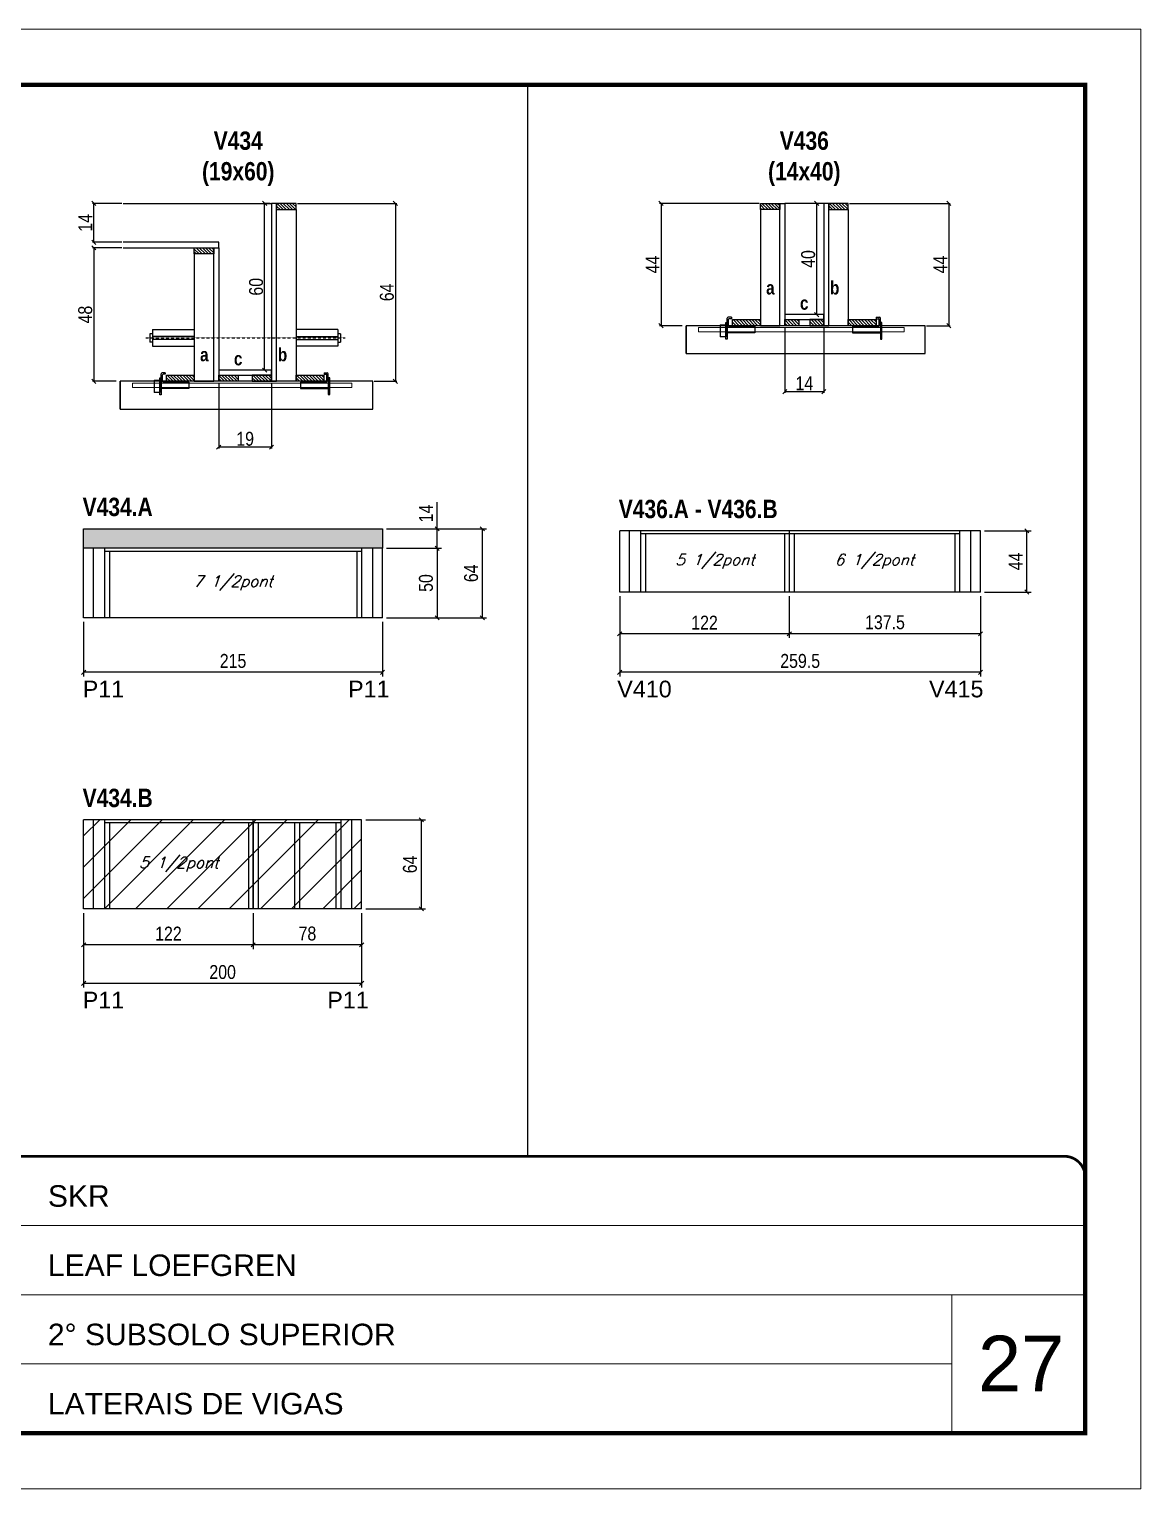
# Model space of a CAD drawing. Extents: x 3309 to 9590, y -2522 to 15424.
# Drawn here: x 7178 to 7978, y 6666 to 7716 of the extents above; entities that cross this region are included whole.
import ezdxf

# ---------------------------------------------------------------- set-up
doc = ezdxf.new("R2010")
doc.units = 0
for name, pattern in [('CONTINUO', [0]), ('DASHED', [0.75, 0.5, -0.25]), ('HIDDEN', [0.375, 0.25, -0.125])]:
    doc.linetypes.add(name, pattern=pattern)
for name, color, linetype in [('5', 5, 'Continuous'), ('barrote', 251, 'Continuous'), ('COTA', 241, 'Continuous'), ('detalhes', 4, 'Continuous'), ('NOMENCLATURA', 7, 'Continuous'), ('Painéis', 200, 'Continuous'), ('presilha', 1, 'Continuous'), ('SARR_2.2x10', 60, 'Continuous'), ('SARR_2.2x7', 40, 'Continuous'), ('SARR_3.5x7', 81, 'Continuous'), ('TENSOR', 3, 'Continuous'), ('texto', 7, 'Continuous')]:
    doc.layers.add(name, color=color, linetype=linetype)
for name, color, linetype, lineweight in [('CARIMBO', 255, 'Continuous', 9), ('CONCRETO', 251, 'Continuous', 25), ('Folhas', 255, 'Continuous', 9), ('Hachura', 251, 'Continuous', 9), ('SARRAFO DE PRESSAO', 251, 'DASHED', 9), ('SCO-___-LAJ', 2, 'Continuous', 0)]:
    doc.layers.add(name, color=color, linetype=linetype, lineweight=lineweight)
doc.styles.add('ARIAL', font='arial.ttf')
doc.styles.add('COTA TECNICA', font='techl___.ttf', dxfattribs={"height": 10})
doc.styles.add('COTA TECNICA 2X', font='techl___.ttf', dxfattribs={"height": 10})
doc.styles.add('Romans', font='romans.shx')
doc.styles.get("Standard").update_dxf_attribs({"font": 'arial.ttf'})
doc.styles.add('TECNICA', font='techb___.ttf', dxfattribs={"height": 10})
doc.dimstyles.new('PAINEL', dxfattribs={"dimtxt": 10, "dimasz": 3, "dimexe": 3, "dimexo": 3, "dimgap": 3, "dimtad": 1, "dimdec": 1, "dimzin": 12, "dimdsep": 46, "dimtxsty": 'COTA TECNICA', "dimblk1": 'OBLIQUE', "dimblk2": 'OBLIQUE', "dimsah": 1, "dimcen": 0.9, "dimclrd": 4, "dimclre": 4, "dimclrt": 240, "dimadec": 1, "dimazin": 3, "dimtfac": 1, "dimtdec": 1, "dimtmove": 0, "dimatfit": 3, "dimfxl": 1, "dimtolj": 1, "dimtzin": 12, "dimarcsym": 0})
doc.dimstyles.new('SECAO', dxfattribs={"dimscale": 0.333333, "dimtxt": 5, "dimasz": 9, "dimexe": 3, "dimexo": 3, "dimgap": 3, "dimtad": 1, "dimdec": 1, "dimlfac": 0.5, "dimzin": 12, "dimdsep": 46, "dimtxsty": 'COTA TECNICA 2X', "dimblk1": 'OBLIQUE', "dimblk2": 'OBLIQUE', "dimsah": 1, "dimcen": 0.9, "dimclrd": 4, "dimclre": 4, "dimclrt": 240, "dimadec": 1, "dimazin": 3, "dimtfac": 1, "dimtdec": 1, "dimtmove": 0, "dimatfit": 3, "dimfxl": 1, "dimtolj": 1, "dimtzin": 12, "dimarcsym": 0})
pattern_1 = [(135, (40550.0773, -116049.0389), (-1.122532015, -1.122532015), [])]

# ---------------------------------------------------------------- blocks, each defined once
blk = doc.blocks.new('9999999999')
at = {"color": 30, "linetype": 'CONTINUO'}
for p, q in [((98564.6, 34379.6), (99584, 34379.6)), ((98564.6, 34329.8), (99488, 34329.8)), ((99584, 34329.8), (99488, 34329.8)), ((99488, 34329.8), (99488, 34230.2)), ((98564.6, 34280), (99488, 34280))]:
    blk.add_line(p, q, dxfattribs=at)
at = {"color": 30, "linetype": 'CONTINUO', "const_width": 2}
blk.add_lwpolyline([(99584, 34230.2), (99584, 34414.4, 0.414214), (99569, 34429.4), (98229, 34429.4, 0.414214), (98214, 34414.4), (98214, 34245.2, 0.414214), (98229, 34230.2), (99584, 34230.2)], format="xyb", dxfattribs=at)
at = {"layer": 'Folhas'}
blk.add_lwpolyline([(98139, 34190.2), (99624, 34190.2), (99624, 35240.2), (98139, 35240.2)], close=True, dxfattribs=at)
at = {"layer": 'Folhas', "color": 30, "const_width": 3}
blk.add_lwpolyline([(98214, 34230.2), (99584, 34230.2), (99584, 35200.2), (98214, 35200.2)], close=True, dxfattribs=at)
at = {"color": 7, "linetype": 'Continuous', "ltscale": 5, "style": 'ARIAL'}
for s, height, p in [('SKR', 15.48, (98837.7, 34393.1)), ('LEAF LOEFGREN', 15.483, (98837.7, 34343.3)), ('2° SUBSOLO SUPERIOR', 15.483, (98837.7, 34293.5)), ('LATERAIS DE VIGAS', 15.483, (98837.7, 34243.7))]:
    blk.add_text(s, height=height, dxfattribs=at).set_placement(p)
blk = doc.blocks.new('_Oblique')
at = {"color": 0, "linetype": 'ByBlock', "lineweight": -2}
blk.add_line((-0.5, -0.5), (0.5, 0.5), dxfattribs=at)
blk = doc.blocks.new('*D1604')
at = {"layer": 'COTA', "color": 4, "lineweight": -2, "transparency": 16777216}
for p, q in [((7314.5, 7462.1), (7314.5, 7414.7)), ((7352.5, 7462.1), (7352.5, 7414.7)), ((7352.5, 7415.7), (7314.5, 7415.7))]:
    blk.add_line(p, q, dxfattribs=at)
at = {"layer": 'Defpoints', "color": 0, "transparency": 16777216}
for p in [(7314.5, 7463.1), (7352.5, 7463.1), (7314.5, 7415.7)]:
    blk.add_point(p, dxfattribs=at)
at = {"layer": 'COTA', "color": 4, "lineweight": -2, "transparency": 16777216, "xscale": 3, "yscale": 3, "zscale": 3, "rotation": 180}
blk.add_blockref('_Oblique', (7314.5, 7415.7), dxfattribs=at)
at = {"layer": 'COTA', "color": 4, "lineweight": -2, "transparency": 16777216, "xscale": 3, "yscale": 3, "zscale": 3}
blk.add_blockref('_Oblique', (7352.5, 7415.7), dxfattribs=at)
at = {"layer": 'COTA', "color": 240, "transparency": 16777216, "insert": (7333.5, 7421.7), "char_height": 10, "attachment_point": 5, "style": 'COTA TECNICA 2X'}
blk.add_mtext('\\A1;19', dxfattribs=at)
blk = doc.blocks.new('PRESILHA METÁLICA 1')
at = {"layer": 'presilha'}
for p, q in [((7.5, 10.6), (7.5, 19.9)), ((12, 21), (8.6, 21)), ((9, 11.6), (9, 18.9)), ((12, 19.5), (9.6, 19.5)), ((12, 21), (12, 19.5)), ((0, 13), (6, 13)), ((0, 13), (0, 0)), ((6, 0), (0, 0)), ((6, 15.5), (7.5, 15.5)), ((6, -2.5), (6, 15.5)), ((6, 13), (6, 0)), ((7.5, 15.5), (7.5, -2.5)), ((37.5, 4.1), (7.5, 4.1)), ((37.5, 11), (9.6, 11)), ((37.5, 11), (37.5, 4.1)), ((7.5, -2.5), (6, -2.5))]:
    blk.add_line(p, q, dxfattribs=at)
for centre, radius, start, end in [((8.6, 19.9), 1.14, 90, 180), ((9.6, 18.9), 0.57, 90, 180), ((9.6, 11.6), 0.57, 180, 270)]:
    blk.add_arc(centre, radius, start, end, dxfattribs=at)
blk = doc.blocks.new('PRESILHA METÁLICA 2')
at = {"layer": 'presilha'}
for p, q in [((-5.2, 23.5), (-5.2, 22)), ((-5.2, 23.5), (-1.9, 23.5)), ((-5.2, 22), (-2.8, 22)), ((-2.2, 14.1), (-2.2, 21.4)), ((0.8, 18), (-0.8, 18)), ((-0.8, 18), (-0.8, 0)), ((-0.8, 14.6), (-0.8, 22.4)), ((0.8, 0), (0.8, 18)), ((-30.8, 13.5), (-30.8, 6.6)), ((-30.8, 13.5), (-2.8, 13.5)), ((-30.8, 6.6), (-0.8, 6.6)), ((-0.8, 0), (0.8, 0))]:
    blk.add_line(p, q, dxfattribs=at)
for centre, radius, start, end in [((-2.8, 21.4), 0.57, 0, 90), ((-1.9, 22.4), 1.14, 0, 90), ((-2.8, 14.1), 0.57, 270, 0)]:
    blk.add_arc(centre, radius, start, end, dxfattribs=at)
blk = doc.blocks.new('*D1605')
at = {"layer": 'COTA', "color": 4, "lineweight": -2, "transparency": 16777216}
for p, q in [((7371.1, 7591.1), (7442.6, 7591.1)), ((7441.6, 7591.1), (7441.6, 7463.1)), ((7426.4, 7463.1), (7442.6, 7463.1))]:
    blk.add_line(p, q, dxfattribs=at)
at = {"layer": 'Defpoints', "color": 0, "transparency": 16777216}
for p in [(7370.1, 7591.1), (7425.4, 7463.1), (7441.6, 7463.1)]:
    blk.add_point(p, dxfattribs=at)
at = {"layer": 'COTA', "color": 4, "lineweight": -2, "transparency": 16777216, "xscale": 3, "yscale": 3, "zscale": 3}
for p, rotation in [((7441.6, 7591.1), 90), ((7441.6, 7463.1), 270)]:
    blk.add_blockref('_Oblique', p, dxfattribs=dict(at, rotation=rotation))
at = {"layer": 'COTA', "color": 240, "transparency": 16777216, "insert": (7435.5, 7527.1), "char_height": 10, "attachment_point": 5, "rotation": 90, "style": 'COTA TECNICA 2X'}
blk.add_mtext('\\A1;64', dxfattribs=at)
blk = doc.blocks.new('*D1606')
at = {"layer": 'COTA', "color": 4, "lineweight": -2, "transparency": 16777216}
for p, q in [((7244.8, 7559.1), (7223.6, 7559.1)), ((7224.6, 7559.1), (7224.6, 7463.1)), ((7240.7, 7463.1), (7223.6, 7463.1))]:
    blk.add_line(p, q, dxfattribs=at)
at = {"layer": 'Defpoints', "color": 0, "transparency": 16777216}
for p in [(7245.8, 7559.1, 0), (7224.6, 7463.1), (7241.7, 7463.1)]:
    blk.add_point(p, dxfattribs=at)
at = {"layer": 'COTA', "color": 4, "lineweight": -2, "transparency": 16777216, "xscale": 3, "yscale": 3, "zscale": 3}
for p, rotation in [((7224.6, 7559.1), 90), ((7224.6, 7463.1), 270)]:
    blk.add_blockref('_Oblique', p, dxfattribs=dict(at, rotation=rotation))
at = {"layer": 'COTA', "color": 240, "transparency": 16777216, "insert": (7218.5, 7511.1), "char_height": 10, "attachment_point": 5, "rotation": 90, "style": 'COTA TECNICA 2X'}
blk.add_mtext('\\A1;48', dxfattribs=at)
blk = doc.blocks.new('*D1599')
at = {"layer": 'COTA', "color": 4, "lineweight": -2, "transparency": 16777216}
for p, q in [((7351.5, 7591.1), (7346.5, 7591.1)), ((7347.5, 7471.1), (7347.5, 7591.1)), ((7351.5, 7471.1), (7346.5, 7471.1))]:
    blk.add_line(p, q, dxfattribs=at)
at = {"layer": 'Defpoints', "color": 0, "transparency": 16777216}
for p in [(7347.5, 7591.1), (7352.5, 7591.1), (7352.5, 7471.1)]:
    blk.add_point(p, dxfattribs=at)
at = {"layer": 'COTA', "color": 4, "lineweight": -2, "transparency": 16777216, "xscale": 3, "yscale": 3, "zscale": 3}
for p, rotation in [((7347.5, 7591.1), 90), ((7347.5, 7471.1), 270)]:
    blk.add_blockref('_Oblique', p, dxfattribs=dict(at, rotation=rotation))
at = {"layer": 'COTA', "color": 240, "transparency": 16777216, "insert": (7341.4, 7531.1), "char_height": 10, "attachment_point": 5, "rotation": 90, "style": 'COTA TECNICA 2X'}
blk.add_mtext('\\A1;60', dxfattribs=at)
blk = doc.blocks.new('*D1600')
at = {"layer": 'COTA', "color": 4, "lineweight": -2, "transparency": 16777216}
for p, q in [((7244.8, 7591.1), (7223.6, 7591.1)), ((7224.6, 7563.1), (7224.6, 7591.1)), ((7244.8, 7563.1), (7223.6, 7563.1))]:
    blk.add_line(p, q, dxfattribs=at)
at = {"layer": 'Defpoints', "color": 0, "transparency": 16777216}
for p in [(7224.6, 7591.1), (7245.8, 7591.1), (7245.8, 7563.1)]:
    blk.add_point(p, dxfattribs=at)
at = {"layer": 'COTA', "color": 4, "lineweight": -2, "transparency": 16777216, "xscale": 3, "yscale": 3, "zscale": 3}
for p, rotation in [((7224.6, 7591.1), 90), ((7224.6, 7563.1), 270)]:
    blk.add_blockref('_Oblique', p, dxfattribs=dict(at, rotation=rotation))
at = {"layer": 'COTA', "color": 240, "transparency": 16777216, "insert": (7218.5, 7577.1), "char_height": 10, "attachment_point": 5, "rotation": 90, "style": 'COTA TECNICA 2X'}
blk.add_mtext('\\A1;14', dxfattribs=at)
blk = doc.blocks.new('*D1601')
at = {"layer": 'COTA', "color": 4, "linetype": 'ByBlock', "lineweight": -2, "transparency": 16777216}
for p, q in [((7217.3, 7290), (7217.3, 7250.8)), ((7432.3, 7290), (7432.3, 7250.8)), ((7432.3, 7253.8), (7217.3, 7253.8))]:
    blk.add_line(p, q, dxfattribs=at)
at = {"layer": 'Defpoints', "color": 0, "linetype": 'ByBlock', "transparency": 16777216}
for p in [(7217.3, 7293), (7432.3, 7293), (7217.3, 7253.8)]:
    blk.add_point(p, dxfattribs=at)
at = {"layer": 'COTA', "color": 4, "linetype": 'ByBlock', "lineweight": -2, "transparency": 16777216, "xscale": 3, "yscale": 3, "zscale": 3, "rotation": 180}
blk.add_blockref('_Oblique', (7217.3, 7253.8), dxfattribs=at)
at = {"layer": 'COTA', "color": 4, "linetype": 'ByBlock', "lineweight": -2, "transparency": 16777216, "xscale": 3, "yscale": 3, "zscale": 3}
blk.add_blockref('_Oblique', (7432.3, 7253.8), dxfattribs=at)
at = {"layer": 'COTA', "color": 240, "linetype": 'ByBlock', "transparency": 16777216, "insert": (7324.8, 7261.9), "char_height": 10, "attachment_point": 5, "style": 'COTA TECNICA'}
blk.add_mtext('\\A1;215', dxfattribs=at)
blk = doc.blocks.new('*D1607')
at = {"layer": 'COTA', "color": 4, "lineweight": -2, "transparency": 16777216}
for p, q in [((7435.3, 7343), (7474.7, 7343)), ((7471.7, 7343), (7471.7, 7293)), ((7435.3, 7293), (7474.7, 7293))]:
    blk.add_line(p, q, dxfattribs=at)
at = {"layer": 'Defpoints', "color": 0, "transparency": 16777216}
for p in [(7432.3, 7343), (7432.3, 7293), (7471.7, 7293)]:
    blk.add_point(p, dxfattribs=at)
at = {"layer": 'COTA', "color": 4, "lineweight": -2, "transparency": 16777216, "xscale": 3, "yscale": 3, "zscale": 3}
for p, rotation in [((7471.7, 7343), 90), ((7471.7, 7293), 270)]:
    blk.add_blockref('_Oblique', p, dxfattribs=dict(at, rotation=rotation))
at = {"layer": 'COTA', "color": 240, "transparency": 16777216, "insert": (7463.6, 7318), "char_height": 10, "attachment_point": 5, "rotation": 90, "style": 'COTA TECNICA'}
blk.add_mtext('\\A1;50', dxfattribs=at)
blk = doc.blocks.new('*D1602')
at = {"layer": 'COTA', "color": 4, "linetype": 'ByBlock', "lineweight": -2, "transparency": 16777216}
for p, q in [((7339.3, 7080.6), (7339.3, 7054.7)), ((7417.3, 7080.6), (7417.3, 7054.7)), ((7417.3, 7057.7), (7339.3, 7057.7))]:
    blk.add_line(p, q, dxfattribs=at)
at = {"layer": 'Defpoints', "color": 0, "linetype": 'ByBlock', "transparency": 16777216}
for p in [(7339.3, 7083.6), (7417.3, 7083.6), (7339.3, 7057.7)]:
    blk.add_point(p, dxfattribs=at)
at = {"layer": 'COTA', "color": 4, "linetype": 'ByBlock', "lineweight": -2, "transparency": 16777216, "xscale": 3, "yscale": 3, "zscale": 3, "rotation": 180}
blk.add_blockref('_Oblique', (7339.3, 7057.7), dxfattribs=at)
at = {"layer": 'COTA', "color": 4, "linetype": 'ByBlock', "lineweight": -2, "transparency": 16777216, "xscale": 3, "yscale": 3, "zscale": 3}
blk.add_blockref('_Oblique', (7417.3, 7057.7), dxfattribs=at)
at = {"layer": 'COTA', "color": 240, "linetype": 'ByBlock', "transparency": 16777216, "insert": (7378.3, 7065.8), "char_height": 10, "attachment_point": 5, "style": 'COTA TECNICA'}
blk.add_mtext('\\A1;78', dxfattribs=at)
blk = doc.blocks.new('*D1603')
at = {"layer": 'COTA', "color": 4, "linetype": 'ByBlock', "lineweight": -2, "transparency": 16777216}
for p, q in [((7217.3, 7080.6), (7217.3, 7054.7)), ((7339.3, 7080.6), (7339.3, 7054.7)), ((7339.3, 7057.7), (7217.3, 7057.7))]:
    blk.add_line(p, q, dxfattribs=at)
at = {"layer": 'Defpoints', "color": 0, "linetype": 'ByBlock', "transparency": 16777216}
for p in [(7217.3, 7083.6), (7339.3, 7083.6), (7217.3, 7057.7)]:
    blk.add_point(p, dxfattribs=at)
at = {"layer": 'COTA', "color": 4, "linetype": 'ByBlock', "lineweight": -2, "transparency": 16777216, "xscale": 3, "yscale": 3, "zscale": 3, "rotation": 180}
blk.add_blockref('_Oblique', (7217.3, 7057.7), dxfattribs=at)
at = {"layer": 'COTA', "color": 4, "linetype": 'ByBlock', "lineweight": -2, "transparency": 16777216, "xscale": 3, "yscale": 3, "zscale": 3}
blk.add_blockref('_Oblique', (7339.3, 7057.7), dxfattribs=at)
at = {"layer": 'COTA', "color": 240, "linetype": 'ByBlock', "transparency": 16777216, "insert": (7278.3, 7065.8), "char_height": 10, "attachment_point": 5, "style": 'COTA TECNICA'}
blk.add_mtext('\\A1;122', dxfattribs=at)
blk = doc.blocks.new('*D1608')
at = {"layer": 'COTA', "color": 4, "linetype": 'ByBlock', "lineweight": -2, "transparency": 16777216}
for p, q in [((7217.3, 7080.6), (7217.3, 7027)), ((7417.3, 7080.6), (7417.3, 7027)), ((7417.3, 7030), (7217.3, 7030))]:
    blk.add_line(p, q, dxfattribs=at)
at = {"layer": 'Defpoints', "color": 0, "linetype": 'ByBlock', "transparency": 16777216}
for p in [(7217.3, 7083.6), (7417.3, 7083.6), (7217.3, 7030)]:
    blk.add_point(p, dxfattribs=at)
at = {"layer": 'COTA', "color": 4, "linetype": 'ByBlock', "lineweight": -2, "transparency": 16777216, "xscale": 3, "yscale": 3, "zscale": 3, "rotation": 180}
blk.add_blockref('_Oblique', (7217.3, 7030), dxfattribs=at)
at = {"layer": 'COTA', "color": 4, "linetype": 'ByBlock', "lineweight": -2, "transparency": 16777216, "xscale": 3, "yscale": 3, "zscale": 3}
blk.add_blockref('_Oblique', (7417.3, 7030), dxfattribs=at)
at = {"layer": 'COTA', "color": 240, "linetype": 'ByBlock', "transparency": 16777216, "insert": (7317.3, 7038.1), "char_height": 10, "attachment_point": 5, "style": 'COTA TECNICA'}
blk.add_mtext('\\A1;200', dxfattribs=at)
blk = doc.blocks.new('*D1609')
at = {"layer": 'COTA', "color": 4, "lineweight": -2, "transparency": 16777216}
for p, q in [((7420.3, 7147.6), (7463.2, 7147.6)), ((7460.2, 7147.6), (7460.2, 7083.6)), ((7420.3, 7083.6), (7463.2, 7083.6))]:
    blk.add_line(p, q, dxfattribs=at)
at = {"layer": 'Defpoints', "color": 0, "transparency": 16777216}
for p in [(7417.3, 7147.6), (7417.3, 7083.6), (7460.2, 7083.6)]:
    blk.add_point(p, dxfattribs=at)
at = {"layer": 'COTA', "color": 4, "lineweight": -2, "transparency": 16777216, "xscale": 3, "yscale": 3, "zscale": 3}
for p, rotation in [((7460.2, 7147.6), 90), ((7460.2, 7083.6), 270)]:
    blk.add_blockref('_Oblique', p, dxfattribs=dict(at, rotation=rotation))
at = {"layer": 'COTA', "color": 240, "transparency": 16777216, "insert": (7452.1, 7115.6), "char_height": 10, "attachment_point": 5, "rotation": 90, "style": 'COTA TECNICA'}
blk.add_mtext('\\A1;64', dxfattribs=at)
blk = doc.blocks.new('*D1610')
at = {"layer": 'COTA', "color": 4, "lineweight": -2, "transparency": 16777216}
for p, q in [((7471.7, 7357), (7471.7, 7376.1)), ((7435.3, 7357), (7474.7, 7357)), ((7471.7, 7343), (7471.7, 7357)), ((7435.3, 7343), (7474.7, 7343))]:
    blk.add_line(p, q, dxfattribs=at)
at = {"layer": 'Defpoints', "color": 0, "transparency": 16777216}
for p in [(7432.3, 7357), (7471.7, 7357), (7432.3, 7343)]:
    blk.add_point(p, dxfattribs=at)
at = {"layer": 'COTA', "color": 4, "lineweight": -2, "transparency": 16777216, "xscale": 3, "yscale": 3, "zscale": 3}
for p, rotation in [((7471.7, 7357), 90), ((7471.7, 7343), 270)]:
    blk.add_blockref('_Oblique', p, dxfattribs=dict(at, rotation=rotation))
at = {"layer": 'COTA', "color": 240, "transparency": 16777216, "insert": (7463.6, 7368), "char_height": 10, "attachment_point": 5, "rotation": 90, "style": 'COTA TECNICA'}
blk.add_mtext('\\A1;14', dxfattribs=at)
blk = doc.blocks.new('*D1611')
at = {"layer": 'COTA', "color": 4, "lineweight": -2, "transparency": 16777216}
for p, q in [((7435.3, 7357), (7507.2, 7357)), ((7504.2, 7293), (7504.2, 7357)), ((7435.3, 7293), (7507.2, 7293))]:
    blk.add_line(p, q, dxfattribs=at)
at = {"layer": 'Defpoints', "color": 0, "transparency": 16777216}
for p in [(7432.3, 7357), (7504.2, 7357), (7432.3, 7293)]:
    blk.add_point(p, dxfattribs=at)
at = {"layer": 'COTA', "color": 4, "lineweight": -2, "transparency": 16777216, "xscale": 3, "yscale": 3, "zscale": 3}
for p, rotation in [((7504.2, 7357), 90), ((7504.2, 7293), 270)]:
    blk.add_blockref('_Oblique', p, dxfattribs=dict(at, rotation=rotation))
at = {"layer": 'COTA', "color": 240, "transparency": 16777216, "insert": (7496.1, 7325), "char_height": 10, "attachment_point": 5, "rotation": 90, "style": 'COTA TECNICA'}
blk.add_mtext('\\A1;64', dxfattribs=at)
blk = doc.blocks.new('*D1612')
at = {"layer": 'COTA', "color": 4, "lineweight": -2, "transparency": 16777216}
for p, q in [((7703.2, 7591.1), (7631.7, 7591.1)), ((7632.7, 7591.1), (7632.7, 7503.1)), ((7648, 7503.1), (7631.7, 7503.1))]:
    blk.add_line(p, q, dxfattribs=at)
at = {"layer": 'Defpoints', "color": 0, "transparency": 16777216}
for p in [(7704.2, 7591.1), (7632.7, 7503.1), (7649, 7503.1)]:
    blk.add_point(p, dxfattribs=at)
at = {"layer": 'COTA', "color": 4, "lineweight": -2, "transparency": 16777216, "xscale": 3, "yscale": 3, "zscale": 3}
for p, rotation in [((7632.7, 7591.1), 90), ((7632.7, 7503.1), 270)]:
    blk.add_blockref('_Oblique', p, dxfattribs=dict(at, rotation=rotation))
at = {"layer": 'COTA', "color": 240, "transparency": 16777216, "insert": (7626.6, 7547.1), "char_height": 10, "attachment_point": 5, "rotation": 90, "style": 'COTA TECNICA 2X'}
blk.add_mtext('\\A1;44', dxfattribs=at)
blk = doc.blocks.new('*D1613')
at = {"layer": 'COTA', "color": 4, "lineweight": -2, "transparency": 16777216}
for p, q in [((7768.4, 7591.1), (7840.7, 7591.1)), ((7839.7, 7591.1), (7839.7, 7503.1)), ((7823.6, 7503.1), (7840.7, 7503.1))]:
    blk.add_line(p, q, dxfattribs=at)
at = {"layer": 'Defpoints', "color": 0, "transparency": 16777216}
for p in [(7767.4, 7591.1), (7822.6, 7503.1), (7839.7, 7503.1)]:
    blk.add_point(p, dxfattribs=at)
at = {"layer": 'COTA', "color": 4, "lineweight": -2, "transparency": 16777216, "xscale": 3, "yscale": 3, "zscale": 3}
for p, rotation in [((7839.7, 7591.1), 90), ((7839.7, 7503.1), 270)]:
    blk.add_blockref('_Oblique', p, dxfattribs=dict(at, rotation=rotation))
at = {"layer": 'COTA', "color": 240, "transparency": 16777216, "insert": (7833.6, 7547.1), "char_height": 10, "attachment_point": 5, "rotation": 90, "style": 'COTA TECNICA 2X'}
blk.add_mtext('\\A1;44', dxfattribs=at)
blk = doc.blocks.new('*D1614')
at = {"layer": 'COTA', "color": 4, "lineweight": -2, "transparency": 16777216}
for p, q in [((7748.8, 7591.1), (7743.7, 7591.1)), ((7744.7, 7511.1), (7744.7, 7591.1)), ((7748.8, 7511.1), (7743.7, 7511.1))]:
    blk.add_line(p, q, dxfattribs=at)
at = {"layer": 'Defpoints', "color": 0, "transparency": 16777216}
for p in [(7744.7, 7591.1), (7749.8, 7591.1), (7749.8, 7511.1)]:
    blk.add_point(p, dxfattribs=at)
at = {"layer": 'COTA', "color": 4, "lineweight": -2, "transparency": 16777216, "xscale": 3, "yscale": 3, "zscale": 3}
for p, rotation in [((7744.7, 7591.1), 90), ((7744.7, 7511.1), 270)]:
    blk.add_blockref('_Oblique', p, dxfattribs=dict(at, rotation=rotation))
at = {"layer": 'COTA', "color": 240, "transparency": 16777216, "insert": (7738.6, 7551.1), "char_height": 10, "attachment_point": 5, "rotation": 90, "style": 'COTA TECNICA 2X'}
blk.add_mtext('\\A1;40', dxfattribs=at)
blk = doc.blocks.new('*D1615')
at = {"layer": 'COTA', "color": 4, "linetype": 'ByBlock', "lineweight": -2, "transparency": 16777216}
for p, q in [((7725, 7308.5), (7725, 7278.5)), ((7862.5, 7308.5), (7862.5, 7278.5)), ((7862.5, 7281.5), (7725, 7281.5))]:
    blk.add_line(p, q, dxfattribs=at)
at = {"layer": 'Defpoints', "color": 0, "linetype": 'ByBlock', "transparency": 16777216}
for p in [(7725, 7311.5), (7862.5, 7311.5), (7725, 7281.5)]:
    blk.add_point(p, dxfattribs=at)
at = {"layer": 'COTA', "color": 4, "linetype": 'ByBlock', "lineweight": -2, "transparency": 16777216, "xscale": 3, "yscale": 3, "zscale": 3, "rotation": 180}
blk.add_blockref('_Oblique', (7725, 7281.5), dxfattribs=at)
at = {"layer": 'COTA', "color": 4, "linetype": 'ByBlock', "lineweight": -2, "transparency": 16777216, "xscale": 3, "yscale": 3, "zscale": 3}
blk.add_blockref('_Oblique', (7862.5, 7281.5), dxfattribs=at)
at = {"layer": 'COTA', "color": 240, "linetype": 'ByBlock', "transparency": 16777216, "insert": (7793.8, 7289.7), "char_height": 10, "attachment_point": 5, "style": 'COTA TECNICA'}
blk.add_mtext('\\A1;137.5', dxfattribs=at)
blk = doc.blocks.new('*D1616')
at = {"layer": 'COTA', "color": 4, "linetype": 'ByBlock', "lineweight": -2, "transparency": 16777216}
for p, q in [((7603, 7308.5), (7603, 7278.5)), ((7725, 7308.5), (7725, 7278.5)), ((7725, 7281.5), (7603, 7281.5))]:
    blk.add_line(p, q, dxfattribs=at)
at = {"layer": 'Defpoints', "color": 0, "linetype": 'ByBlock', "transparency": 16777216}
for p in [(7603, 7311.5), (7725, 7311.5), (7603, 7281.5)]:
    blk.add_point(p, dxfattribs=at)
at = {"layer": 'COTA', "color": 4, "linetype": 'ByBlock', "lineweight": -2, "transparency": 16777216, "xscale": 3, "yscale": 3, "zscale": 3, "rotation": 180}
blk.add_blockref('_Oblique', (7603, 7281.5), dxfattribs=at)
at = {"layer": 'COTA', "color": 4, "linetype": 'ByBlock', "lineweight": -2, "transparency": 16777216, "xscale": 3, "yscale": 3, "zscale": 3}
blk.add_blockref('_Oblique', (7725, 7281.5), dxfattribs=at)
at = {"layer": 'COTA', "color": 240, "linetype": 'ByBlock', "transparency": 16777216, "insert": (7664, 7289.5), "char_height": 10, "attachment_point": 5, "style": 'COTA TECNICA'}
blk.add_mtext('\\A1;122', dxfattribs=at)
blk = doc.blocks.new('*D1617')
at = {"layer": 'COTA', "color": 4, "linetype": 'ByBlock', "lineweight": -2, "transparency": 16777216}
for p, q in [((7603, 7308.5), (7603, 7250.8)), ((7862.5, 7308.5), (7862.5, 7250.8)), ((7862.5, 7253.8), (7603, 7253.8))]:
    blk.add_line(p, q, dxfattribs=at)
at = {"layer": 'Defpoints', "color": 0, "linetype": 'ByBlock', "transparency": 16777216}
for p in [(7603, 7311.5), (7862.5, 7311.5), (7603, 7253.8)]:
    blk.add_point(p, dxfattribs=at)
at = {"layer": 'COTA', "color": 4, "linetype": 'ByBlock', "lineweight": -2, "transparency": 16777216, "xscale": 3, "yscale": 3, "zscale": 3, "rotation": 180}
blk.add_blockref('_Oblique', (7603, 7253.8), dxfattribs=at)
at = {"layer": 'COTA', "color": 4, "linetype": 'ByBlock', "lineweight": -2, "transparency": 16777216, "xscale": 3, "yscale": 3, "zscale": 3}
blk.add_blockref('_Oblique', (7862.5, 7253.8), dxfattribs=at)
at = {"layer": 'COTA', "color": 240, "linetype": 'ByBlock', "transparency": 16777216, "insert": (7732.8, 7261.9), "char_height": 10, "attachment_point": 5, "style": 'COTA TECNICA'}
blk.add_mtext('\\A1;259.5', dxfattribs=at)
blk = doc.blocks.new('*D1618')
at = {"layer": 'COTA', "color": 4, "lineweight": -2, "transparency": 16777216}
for p, q in [((7865.5, 7355.5), (7898.9, 7355.5)), ((7895.9, 7311.5), (7895.9, 7355.5)), ((7865.5, 7311.5), (7898.9, 7311.5))]:
    blk.add_line(p, q, dxfattribs=at)
at = {"layer": 'Defpoints', "color": 0, "transparency": 16777216}
for p in [(7862.5, 7355.5), (7895.9, 7355.5), (7862.5, 7311.5)]:
    blk.add_point(p, dxfattribs=at)
at = {"layer": 'COTA', "color": 4, "lineweight": -2, "transparency": 16777216, "xscale": 3, "yscale": 3, "zscale": 3}
for p, rotation in [((7895.9, 7355.5), 90), ((7895.9, 7311.5), 270)]:
    blk.add_blockref('_Oblique', p, dxfattribs=dict(at, rotation=rotation))
at = {"layer": 'COTA', "color": 240, "transparency": 16777216, "insert": (7887.8, 7333.5), "char_height": 10, "attachment_point": 5, "rotation": 90, "style": 'COTA TECNICA'}
blk.add_mtext('\\A1;44', dxfattribs=at)
blk = doc.blocks.new('*D1619')
at = {"layer": 'COTA', "color": 4, "lineweight": -2, "transparency": 16777216}
for p, q in [((7721.8, 7502.1), (7721.8, 7454.7)), ((7749.8, 7502.1), (7749.8, 7454.7)), ((7721.8, 7455.7), (7749.8, 7455.7))]:
    blk.add_line(p, q, dxfattribs=at)
at = {"layer": 'Defpoints', "color": 0, "transparency": 16777216}
for p in [(7721.8, 7503.1), (7749.8, 7503.1), (7749.8, 7455.7)]:
    blk.add_point(p, dxfattribs=at)
at = {"layer": 'COTA', "color": 4, "lineweight": -2, "transparency": 16777216, "xscale": 3, "yscale": 3, "zscale": 3, "rotation": 180}
blk.add_blockref('_Oblique', (7721.8, 7455.7), dxfattribs=at)
at = {"layer": 'COTA', "color": 4, "lineweight": -2, "transparency": 16777216, "xscale": 3, "yscale": 3, "zscale": 3}
blk.add_blockref('_Oblique', (7749.8, 7455.7), dxfattribs=at)
at = {"layer": 'COTA', "color": 240, "transparency": 16777216, "insert": (7735.8, 7461.7), "char_height": 10, "attachment_point": 5, "style": 'COTA TECNICA 2X'}
blk.add_mtext('\\A1;14', dxfattribs=at)

msp = doc.modelspace()

# ---------------------------------------------------------------- hatches: boundary and pattern name
at = {"layer": 'COTA'}
h = msp.add_hatch(dxfattribs=at)
h.set_pattern_fill('AR-CONC', color=256, scale=0.03)
h.set_pattern_definition([(50, (-160.079, 0), (5.46554, -0.4781726), [0.5715, -6.2865]), (355, (-160.079, 0), (-1.0573026, 5.7317054), [0.4572, -5.0292175]), (100.451445, (-159.6235, -0.04), (4.4082374, 5.2535326), [0.4857003, -5.3427073]), (46.1842, (-160.079, 1.524), (8.1323712, -1.26127), [0.85725, -9.42975]), (96.63556, (-159.401, 1.419), (7.122124, 7.422784), [0.728551, -8.014068]), (351.18415, (-160.079, 1.524), (7.122124, 7.422784), [0.685799, -7.543792]), (21, (-159.317, 1.143), (4.5484317, -3.067956), [0.5715, -6.2865]), (326, (-159.317, 1.143), (1.8540609, 5.525639), [0.4572, -5.0292]), (71.451445, (-158.938, 0.8873), (6.4024926, 2.457683), [0.4857003, -5.342698]), (37.5, (-160.079, 0), (0.0926581, 2.53665117), [0, -4.96824, 0, -5.1054, 0, -5.04825]), (7.5, (-160.079, 0), (2.0045899, 3.00541724), [0, -2.91084, 0, -4.85394, 0, -1.92405]), (327.5, (-161.7782, 0), (4.06771786, -0.17186232), [0, -1.905, 0, -5.9436, 0, -7.8867]), (317.5, (-162.54, 0), (4.4438754, 0.7627947), [0, -2.4765, 0, -3.94716, 0, -5.6007])])
h.paths.add_polyline_path([(7432.3, 7342.99), (7432.3, 7356.99), (7217.3, 7356.99), (7217.3, 7342.99)])
at = {"layer": 'Hachura', "linetype": 'ByBlock'}
h = msp.add_hatch(dxfattribs=at)
h.set_pattern_fill('ANSI31', color=256, scale=5)
h.set_pattern_definition([(45, (-210.633, 0), (-11.22532, 11.22532), [])])
h.paths.add_polyline_path([(7217.3, 7147.62), (7217.3, 7083.62), (7339.3, 7083.62), (7339.3, 7147.62)])
h.paths.add_polyline_path([(7417.3, 7083.62), (7417.3, 7147.62), (7339.3, 7147.62), (7339.3, 7083.62)])
at = {"layer": 'SARR_2.2x10'}
h = msp.add_hatch(dxfattribs=at)
h.set_pattern_fill('ANSI31', color=256, scale=0.5, angle=90)
h.set_pattern_definition([(135, (40877.7084, -116009.0389), (-1.122532015, -1.122532015), [])])
h.paths.add_polyline_path([(7684.17, 7507.53), (7684.17, 7503.13), (7704.17, 7503.13), (7704.17, 7507.53)])
h = msp.add_hatch(dxfattribs=at)
h.set_pattern_fill('ANSI31', color=256, scale=0.5, angle=90)
h.set_pattern_definition([(135, (40960.9084, -116009.0389), (-1.122532015, -1.122532015), [])])
h.paths.add_polyline_path([(7767.37, 7507.53), (7767.37, 7503.13), (7787.37, 7503.13), (7787.37, 7507.53)])
h = msp.add_hatch(dxfattribs=at)
h.set_pattern_fill('ANSI31', color=256, scale=0.5, angle=90)
h.set_pattern_definition([(135, (40470.4773, -116049.0389), (-1.122532015, -1.122532015), [])])
h.paths.add_polyline_path([(7276.94, 7467.53), (7276.94, 7463.13), (7296.94, 7463.13), (7296.94, 7467.53)])
h = msp.add_hatch(dxfattribs=at)
h.set_pattern_fill('ANSI31', color=256, scale=0.5, angle=90)
h.set_pattern_definition([(135, (40563.6773, -116049.0389), (-1.122532015, -1.122532015), [])])
h.paths.add_polyline_path([(7370.14, 7467.53), (7370.14, 7463.13), (7390.14, 7463.13), (7390.14, 7467.53)])
at = {"layer": 'SARR_2.2x7'}
h = msp.add_hatch(dxfattribs=at)
h.set_pattern_fill('ANSI31', color=256, scale=0.5, angle=90)
h.set_pattern_definition([(135, (40484.4773, -115925.4389), (-1.122532015, -1.122532015), [])])
h.paths.add_polyline_path([(7356.14, 7591.13), (7356.14, 7586.73), (7370.14, 7586.73), (7370.14, 7591.13)])
h = msp.add_hatch(dxfattribs=at)
h.set_pattern_fill('ANSI31', color=256, scale=0.5, angle=90)
h.set_pattern_definition([(135, (40891.7084, -115925.4389), (-1.122532015, -1.122532015), [])])
h.paths.add_polyline_path([(7718.17, 7591.13), (7718.17, 7586.73), (7704.17, 7586.73), (7704.17, 7591.13)])
h = msp.add_hatch(dxfattribs=at)
h.set_pattern_fill('ANSI31', color=256, scale=0.5, angle=90)
h.set_pattern_definition([(135, (40861.7084, -115925.4389), (-1.122532015, -1.122532015), [])])
h.paths.add_polyline_path([(7753.37, 7591.13), (7753.37, 7586.73), (7767.37, 7586.73), (7767.37, 7591.13)])
h = msp.add_hatch(dxfattribs=at)
h.set_pattern_fill('ANSI31', color=256, scale=0.5, angle=90)
h.set_pattern_definition([(135, (40464.4773, -115957.4389), (-1.122532015, -1.122532015), [])])
h.paths.add_polyline_path([(7310.94, 7559.13), (7310.94, 7554.73), (7296.94, 7554.73), (7296.94, 7559.13)])
h = msp.add_hatch(dxfattribs=at)
h.set_pattern_fill('ANSI31', color=256, scale=0.5, angle=90)
h.set_pattern_definition([(135, (40957.3084, -116009.0389), (-1.122532015, -1.122532015), [])])
h.paths.add_polyline_path([(7731.77, 7503.13), (7731.77, 7507.53), (7721.77, 7507.53), (7721.77, 7503.13)])
h = msp.add_hatch(dxfattribs=at)
h.set_pattern_fill('ANSI31', color=256, scale=0.5, angle=90)
h.set_pattern_definition([(135, (40947.3084, -116009.0389), (-1.122532015, -1.122532015), [])])
h.paths.add_polyline_path([(7739.77, 7507.53), (7739.77, 7503.13), (7749.77, 7503.13), (7749.77, 7507.53)])
h = msp.add_hatch(dxfattribs=at)
h.set_pattern_fill('ANSI31', color=256, scale=0.5, angle=90)
h.set_pattern_definition(pattern_1)
h.paths.add_polyline_path([(7328.54, 7463.13), (7328.54, 7467.53), (7314.54, 7467.53), (7314.54, 7463.13)])
h = msp.add_hatch(dxfattribs=at)
h.set_pattern_fill('ANSI31', color=256, scale=0.5, angle=90)
h.set_pattern_definition(pattern_1)
h.paths.add_polyline_path([(7338.54, 7467.53), (7338.54, 7463.13), (7352.54, 7463.13), (7352.54, 7467.53)])

# ---------------------------------------------------------------- linework, layer by layer
at = {"ltscale": 3}
for p, q in [((7264.94, 7497.27), (7264.94, 7491.27)), ((7266.94, 7497.27), (7264.94, 7497.27)), ((7266.94, 7500.27), (7266.94, 7488.27)), ((7266.94, 7500.27), (7296.94, 7500.27)), ((7400.14, 7500.27), (7370.14, 7500.27)), ((7400.14, 7500.27), (7400.14, 7488.27)), ((7402.14, 7497.27), (7400.14, 7497.27)), ((7402.14, 7497.27), (7402.14, 7491.27)), ((7266.94, 7491.27), (7264.94, 7491.27)), ((7296.94, 7495.27), (7266.94, 7495.27)), ((7296.94, 7493.27), (7266.94, 7493.27)), ((7266.94, 7488.27), (7296.94, 7488.27)), ((7370.14, 7495.27), (7400.14, 7495.27)), ((7370.14, 7493.27), (7400.14, 7493.27)), ((7400.14, 7488.27), (7370.14, 7488.27)), ((7400.14, 7491.27), (7402.14, 7491.27))]:
    msp.add_line(p, q, dxfattribs=at)
at = {"layer": 'barrote', "elevation": 0}
msp.add_lwpolyline([(7650.71, 7483.13), (7822.63, 7483.13), (7822.63, 7503.13), (7650.71, 7503.13)], close=True, dxfattribs=at)
at = {"layer": 'barrote'}
msp.add_lwpolyline([(7243.48, 7443.13), (7425.4, 7443.13), (7425.4, 7463.13), (7243.48, 7463.13)], close=True, dxfattribs=at)
at = {"layer": 'CONCRETO', "linetype": 'Continuous'}
for p, q in [((7245.84, 7591.13), (7352.54, 7591.13)), ((7749.77, 7591.13), (7721.77, 7591.13))]:
    msp.add_line(p, q, dxfattribs=at)
at = {"layer": 'COTA'}
for p, q in [((7536.62, 7676.41), (7536.62, 6905.65)), ((7217.3, 7342.99), (7217.3, 7356.99)), ((7217.3, 7356.99), (7432.3, 7356.99)), ((7432.3, 7356.99), (7432.3, 7342.99))]:
    msp.add_line(p, q, dxfattribs=at)
at = {"layer": 'detalhes', "color": 250}
for p, q in [((7650.71, 7483.13), (7650.71, 7503.13)), ((7243.48, 7443.13), (7243.48, 7463.13))]:
    msp.add_line(p, q, dxfattribs=at)
at = {"layer": 'Painéis', "linetype": 'ByBlock'}
for p, q in [((7862.51, 7355.49), (7603.01, 7355.49)), ((7603.01, 7311.49), (7603.01, 7355.49)), ((7725.01, 7311.49), (7725.01, 7355.49)), ((7862.51, 7311.49), (7862.51, 7355.49)), ((7432.3, 7342.99), (7217.3, 7342.99)), ((7217.3, 7292.99), (7217.3, 7342.99)), ((7432.3, 7292.99), (7432.3, 7342.99)), ((7862.51, 7311.49), (7603.01, 7311.49)), ((7432.3, 7292.99), (7217.3, 7292.99)), ((7417.3, 7147.62), (7217.3, 7147.62)), ((7217.3, 7083.62), (7217.3, 7147.62)), ((7339.3, 7083.62), (7339.3, 7147.62)), ((7417.3, 7083.62), (7417.3, 7147.62)), ((7417.3, 7083.62), (7217.3, 7083.62))]:
    msp.add_line(p, q, dxfattribs=at)
at = {"layer": 'Painéis', "linetype": 'Continuous'}
for points in [[(7356.14, 7463.13), (7356.14, 7591.13), (7352.54, 7591.13), (7352.54, 7463.13)], [(7310.94, 7463.13), (7310.94, 7559.13), (7314.54, 7559.13), (7314.54, 7463.13)], [(7352.54, 7471.13), (7314.54, 7471.13), (7314.54, 7467.53), (7352.54, 7467.53)]]:
    msp.add_lwpolyline(points, close=True, dxfattribs=at)
at = {"layer": 'Painéis', "linetype": 'Continuous', "elevation": 0}
for points in [[(7718.17, 7503.13), (7718.17, 7591.13), (7721.77, 7591.13), (7721.77, 7503.13)], [(7753.37, 7503.13), (7753.37, 7591.13), (7749.77, 7591.13), (7749.77, 7503.13)], [(7749.77, 7511.13), (7721.77, 7511.13), (7721.77, 7507.53), (7749.77, 7507.53)]]:
    msp.add_lwpolyline(points, close=True, dxfattribs=at)
at = {"layer": 'Painéis', "linetype": 'Continuous'}
msp.add_lwpolyline([(7245.84, 7559.13), (7314.54, 7559.13), (7314.54, 7563.13), (7245.84, 7563.13)], dxfattribs=at)
at = {"layer": 'SARR_2.2x10', "elevation": 0}
for points in [[(7684.17, 7507.53), (7704.17, 7507.53), (7704.17, 7503.13), (7684.17, 7503.13)], [(7767.37, 7507.53), (7787.37, 7507.53), (7787.37, 7503.13), (7767.37, 7503.13)]]:
    msp.add_lwpolyline(points, close=True, dxfattribs=at)
at = {"layer": 'SARR_2.2x10'}
for points in [[(7276.94, 7467.53), (7296.94, 7467.53), (7296.94, 7463.13), (7276.94, 7463.13)], [(7370.14, 7467.53), (7390.14, 7467.53), (7390.14, 7463.13), (7370.14, 7463.13)]]:
    msp.add_lwpolyline(points, close=True, dxfattribs=at)
at = {"layer": 'SARR_2.2x7', "linetype": 'Continuous'}
for p, q in [((7610.01, 7311.49), (7610.01, 7355.49)), ((7725.01, 7353.29), (7618.01, 7353.29)), ((7847.51, 7353.29), (7725.01, 7353.29)), ((7855.51, 7311.49), (7855.51, 7355.49)), ((7224.3, 7292.99), (7224.3, 7342.99)), ((7417.3, 7340.79), (7232.3, 7340.79)), ((7425.3, 7292.99), (7425.3, 7342.99)), ((7224.3, 7083.62), (7224.3, 7147.62)), ((7339.3, 7145.42), (7232.3, 7145.42)), ((7402.3, 7145.42), (7339.3, 7145.42)), ((7410.3, 7083.62), (7410.3, 7147.62))]:
    msp.add_line(p, q, dxfattribs=at)
at = {"layer": 'SARR_2.2x7', "elevation": 0}
for points in [[(7370.14, 7591.13), (7356.14, 7591.13), (7356.14, 7586.73), (7370.14, 7586.73)], [(7296.94, 7559.13), (7310.94, 7559.13), (7310.94, 7554.73), (7296.94, 7554.73)], [(7721.77, 7507.53), (7731.77, 7507.53), (7731.77, 7503.13), (7721.77, 7503.13)], [(7749.77, 7507.53), (7739.77, 7507.53), (7739.77, 7503.13), (7749.77, 7503.13)]]:
    msp.add_lwpolyline(points, close=True, dxfattribs=at)
at = {"layer": 'SARR_2.2x7'}
for points in [[(7704.17, 7591.13), (7718.17, 7591.13), (7718.17, 7586.73), (7704.17, 7586.73)], [(7767.37, 7591.13), (7753.37, 7591.13), (7753.37, 7586.73), (7767.37, 7586.73)], [(7314.54, 7467.53), (7328.54, 7467.53), (7328.54, 7463.13), (7314.54, 7463.13)], [(7352.54, 7467.53), (7338.54, 7467.53), (7338.54, 7463.13), (7352.54, 7463.13)]]:
    msp.add_lwpolyline(points, close=True, dxfattribs=at)
at = {"layer": 'SARR_3.5x7'}
for p, q in [((7618.01, 7355.49), (7618.01, 7311.49)), ((7621.51, 7353.29), (7621.51, 7311.49)), ((7721.51, 7353.29), (7721.51, 7311.49)), ((7728.51, 7353.29), (7728.51, 7311.49)), ((7844.01, 7353.29), (7844.01, 7311.49)), ((7847.51, 7355.49), (7847.51, 7311.49)), ((7232.3, 7342.99), (7232.3, 7292.99)), ((7235.8, 7340.79), (7235.8, 7292.99)), ((7413.8, 7340.79), (7413.8, 7292.99)), ((7417.3, 7342.99), (7417.3, 7292.99)), ((7232.3, 7147.62), (7232.3, 7083.62)), ((7235.8, 7145.42), (7235.8, 7083.62)), ((7335.8, 7145.42), (7335.8, 7083.62)), ((7339.3, 7145.42), (7339.3, 7083.62)), ((7342.8, 7145.42), (7342.8, 7083.62)), ((7369.06, 7145.42), (7369.06, 7083.62)), ((7372.56, 7145.42), (7372.56, 7083.62)), ((7398.8, 7145.42), (7398.8, 7083.62)), ((7402.3, 7147.62), (7402.3, 7083.62))]:
    msp.add_line(p, q, dxfattribs=at)
for points in [[(7356.14, 7586.73), (7370.14, 7586.73), (7370.14, 7463.13), (7356.14, 7463.13)], [(7310.94, 7554.73), (7296.94, 7554.73), (7296.94, 7463.13), (7310.94, 7463.13)]]:
    msp.add_lwpolyline(points, close=True, dxfattribs=at)
at = {"layer": 'SARR_3.5x7', "elevation": 0}
for points in [[(7718.17, 7586.73), (7704.17, 7586.73), (7704.17, 7503.13), (7718.17, 7503.13)], [(7753.37, 7586.73), (7767.37, 7586.73), (7767.37, 7503.13), (7753.37, 7503.13)]]:
    msp.add_lwpolyline(points, close=True, dxfattribs=at)
at = {"layer": 'SCO-___-LAJ', "color": 1, "elevation": 0}
msp.add_lwpolyline([(7659.72, 7501.8), (7807.55, 7501.8), (7807.55, 7498.6), (7659.72, 7498.6)], close=True, dxfattribs=at)
at = {"layer": 'SCO-___-LAJ', "color": 1}
msp.add_lwpolyline([(7252.49, 7461.8), (7410.32, 7461.8), (7410.32, 7458.6), (7252.49, 7458.6)], close=True, dxfattribs=at)
at = {"layer": 'TENSOR', "linetype": 'HIDDEN', "ltscale": 0.5}
msp.add_line((7261.94, 7494.27), (7405.44, 7494.27), dxfattribs=at)

# ---------------------------------------------------------------- block references
at = {"layer": 'presilha', "xscale": 0.6666666666666666, "yscale": 0.6666666666666666, "zscale": 0.6666666666666666}
for name, p in [('PRESILHA METÁLICA 1', (7675.3, 7495.16)), ('PRESILHA METÁLICA 2', (7791.05, 7493.5)), ('PRESILHA METÁLICA 1', (7268.07, 7455.16)), ('PRESILHA METÁLICA 2', (7393.82, 7453.5))]:
    msp.add_blockref(name, p, dxfattribs=at)
at = {"layer": 'SARRAFO DE PRESSAO', "color": 6, "linetype": 'ByBlock'}
msp.add_blockref('9999999999', (-91646.11, -27523.8), dxfattribs=at)

# ---------------------------------------------------------------- texts
at = {"layer": '5', "linetype": 'Continuous'}
for s, p in [('P11', (7216.67, 7235.76)), ('P11', (7407.59, 7235.76)), ('V410', (7601.22, 7235.75)), ('V415', (7825.52, 7235.75)), ('P11', (7216.67, 7011.99)), ('P11', (7392.59, 7011.99))]:
    msp.add_text(s, height=12, rotation=0.00004, dxfattribs=at).set_placement(p)
at = {"layer": 'CARIMBO', "style": 'ARIAL'}
msp.add_text('27', height=40, dxfattribs=at).set_placement((7860.73, 6736.55))
at = {"layer": 'detalhes', "style": 'TECNICA'}
for s, p in [('a', (7708.3, 7525.57)), ('b', (7754.27, 7525.56)), ('c', (7732.66, 7514.6)), ('b', (7357.04, 7477.51)), ('a', (7301.06, 7477.52)), ('c', (7325.43, 7474.6))]:
    msp.add_text(s, height=9.6, dxfattribs=at).set_placement(p)
at = {"layer": 'NOMENCLATURA', "style": 'TECNICA'}
for s, p in [('V434.A', (7216.58, 7366.17)), ('V436.A - V436.B', (7602.29, 7364.67)), ('V434.B', (7216.58, 7156.81))]:
    msp.add_text(s, height=13.2, dxfattribs=at).set_placement(p)
at = {"layer": 'NOMENCLATURA', "char_height": 13.2, "attachment_point": 2, "style": 'TECNICA'}
for s, insert in [('V434\\P(19x60)', (7328.54, 7642.83)), ('V436\\P(14x40)', (7735.77, 7642.83))]:
    msp.add_mtext_dynamic_manual_height_columns(s, width=300.2766, gutter_width=1, heights=[0], dxfattribs=dict(at, insert=insert))
at = {"layer": 'texto', "color": 2, "char_height": 8, "attachment_point": 5, "style": 'Romans'}
for s, insert in [('{\\Q19;\\C256;5 1/2pont}', (7671.51, 7333.49)), ('{\\Q19;\\C256;6 1/2pont}', (7786.26, 7333.49)), ('{\\Q19;\\C256;7 1/2pont}', (7324.8, 7317.99)), ('{\\Q19;\\C256;5 1/2pont}', (7285.8, 7115.62))]:
    msp.add_mtext(s, dxfattribs=dict(at, insert=insert))

# ---------------------------------------------------------------- dimensions: what is measured, and where the dimension line sits
at = {"layer": 'COTA'}
for base, p1, p2, dimstyle, picture, middle in [((7224.62, 7591.13), (7245.84, 7563.13), (7245.84, 7591.13), 'SECAO', '*D1600', (7218.55, 7577.13)), ((7347.47, 7591.13), (7352.54, 7471.13), (7352.54, 7591.13), 'SECAO', '*D1599', (7341.36, 7531.13)), ((7441.59, 7463.13, 0), (7370.14, 7591.13), (7425.35, 7463.13, 0), 'SECAO', '*D1605', (7435.48, 7527.13, 0)), ((7632.72, 7503.13), (7704.17, 7591.13), (7648.96, 7503.13), 'SECAO', '*D1612', (7626.65, 7547.13)), ((7744.7, 7591.13), (7749.77, 7511.13), (7749.77, 7591.13), 'SECAO', '*D1614', (7738.59, 7551.13)), ((7839.69, 7503.13), (7767.37, 7591.13), (7822.58, 7503.13), 'SECAO', '*D1613', (7833.61, 7547.13)), ((7224.62, 7463.13, 0), (7245.84, 7559.13), (7241.73, 7463.13, 0), 'SECAO', '*D1606', (7218.53, 7511.13, 0)), ((7471.67, 7356.99), (7432.3, 7342.99), (7432.3, 7356.99), 'PAINEL', '*D1610', (7463.6, 7368.05)), ((7504.19, 7356.99), (7432.3, 7292.99), (7432.3, 7356.99), 'PAINEL', '*D1611', (7496.09, 7324.99)), ((7895.86, 7355.49), (7862.51, 7311.49), (7862.51, 7355.49), 'PAINEL', '*D1618', (7887.79, 7333.49)), ((7471.67, 7292.99), (7432.3, 7342.99), (7432.3, 7292.99), 'PAINEL', '*D1607', (7463.56, 7317.99)), ((7460.19, 7083.62), (7417.3, 7147.62), (7417.3, 7083.62), 'PAINEL', '*D1609', (7452.09, 7115.62))]:
    dim = msp.add_linear_dim(base=base, p1=p1, p2=p2, angle=90, dimstyle=dimstyle, dxfattribs=at)
    dim.commit()
    dim.dimension.update_dxf_attribs({"geometry": picture, "text_midpoint": middle})
dim = msp.add_linear_dim(base=(7749.77, 7455.66), p1=(7721.77, 7503.13), p2=(7749.77, 7503.13), dimstyle='SECAO', dxfattribs=at)
dim.commit()
dim.dimension.update_dxf_attribs({"geometry": '*D1619', "text_midpoint": (7735.77, 7461.73)})
dim = msp.add_linear_dim(base=(7314.54, 7415.66), p1=(7352.54, 7463.13), p2=(7314.54, 7463.13), angle=180, dimstyle='SECAO', dxfattribs=at)
dim.commit()
dim.dimension.update_dxf_attribs({"geometry": '*D1604', "text_midpoint": (7333.54, 7415.66), "dimtype": 160})
at = {"layer": 'COTA', "linetype": 'ByBlock'}
for base, p1, p2, picture, middle in [((7603.01, 7281.47), (7725.01, 7311.49), (7603.01, 7311.49), '*D1616', (7664.01, 7289.53)), ((7217.3, 7057.71), (7339.3, 7083.62), (7217.3, 7083.62), '*D1603', (7278.3, 7065.77))]:
    dim = msp.add_linear_dim(base=base, p1=p1, p2=p2, angle=180, dimstyle='PAINEL', override={"dimtmove": 1}, dxfattribs=at)
    dim.commit()
    dim.dimension.update_dxf_attribs({"geometry": picture, "text_midpoint": middle})
for base, p1, p2, picture, middle in [((7603.01, 7253.77), (7862.51, 7311.49), (7603.01, 7311.49), '*D1617', (7732.76, 7261.9)), ((7725.01, 7281.47), (7862.51, 7311.49), (7725.01, 7311.49), '*D1615', (7793.76, 7289.69)), ((7217.3, 7253.77), (7432.3, 7292.99), (7217.3, 7292.99), '*D1601', (7324.8, 7261.88)), ((7217.3, 7030), (7417.3, 7083.62), (7217.3, 7083.62), '*D1608', (7317.3, 7038.1)), ((7339.3, 7057.71), (7417.3, 7083.62), (7339.3, 7083.62), '*D1602', (7378.3, 7065.8))]:
    dim = msp.add_linear_dim(base=base, p1=p1, p2=p2, angle=180, dimstyle='PAINEL', dxfattribs=at)
    dim.commit()
    dim.dimension.update_dxf_attribs({"geometry": picture, "text_midpoint": middle})

doc.saveas('drawing.dxf')
